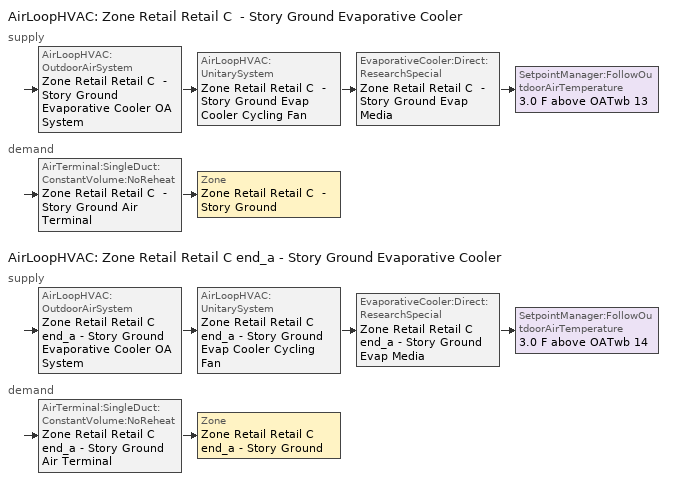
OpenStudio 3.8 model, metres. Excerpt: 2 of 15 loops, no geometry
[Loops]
AirLoopHVAC 'Zone Retail Retail C  - Story Ground Evaporative Cooler'
 supply: AirLoopHVAC:OutdoorAirSystem 'Zone Retail Retail C  - Story Ground Evaporative Cooler OA System' > AirLoopHVAC:UnitarySystem 'Zone Retail Retail C  - Story Ground Evap Cooler Cycling Fan' > EvaporativeCooler:Direct:ResearchSpecial 'Zone Retail Retail C  - Story Ground Evap Media' > SetpointManager:FollowOutdoorAirTemperature '3.0 F above OATwb 13'
 demand: AirTerminal:SingleDuct:ConstantVolume:NoReheat 'Zone Retail Retail C  - Story Ground Air Terminal' > Zone 'Zone Retail Retail C  - Story Ground'
AirLoopHVAC 'Zone Retail Retail C end_a - Story Ground Evaporative Cooler'
 supply: AirLoopHVAC:OutdoorAirSystem 'Zone Retail Retail C end_a - Story Ground Evaporative Cooler OA System' > AirLoopHVAC:UnitarySystem 'Zone Retail Retail C end_a - Story Ground Evap Cooler Cycling Fan' > EvaporativeCooler:Direct:ResearchSpecial 'Zone Retail Retail C end_a - Story Ground Evap Media' > SetpointManager:FollowOutdoorAirTemperature '3.0 F above OATwb 14'
 demand: AirTerminal:SingleDuct:ConstantVolume:NoReheat 'Zone Retail Retail C end_a - Story Ground Air Terminal' > Zone 'Zone Retail Retail C end_a - Story Ground'
[SizingPeriod:DesignDay] Daily Dry-Bulb Temperature Range {deltaC}=11.9; Barometric Pressure {Pa}=96035; Wind Speed {m/s}=4.6; Wind Direction {deg}=250; Rain Indicator=No; Snow Indicator=No; Day of Month=21; Day Type=SummerDesignDay; Daylight Saving Time Indicator=No; Humidity Condition Type=Wetbulb; Dry-Bulb Temperature Range Modifier Type=DefaultMultipliers; Solar Model Indicator=ASHRAETau; ASHRAE Clear Sky Optical Depth for Diffuse Irradiance=2.479
Name | Maximum Dry-Bulb Temperature {C} | Month | Wetbulb or DewPoint at Maximum Dry-Bulb {C} | ASHRAE Clear Sky Optical Depth for Beam Irradiance
Phoenix Deer Valley October .4% Condns DB=>MCWB 1 | 37.2 | 10 | 18.5 | 0.337
Phoenix Deer Valley September .4% Condns DB=>MCWB 1 | 41.1 | 9 | 20.5 | 0.348
[Sizing:Zone] Zone Cooling Design Supply Air Temperature Input Method=SupplyAirTemperature; Zone Cooling Design Supply Air Temperature {C}=12.7778; Zone Cooling Design Supply Air Temperature Difference {deltaC}=11.11; Zone Heating Design Supply Air Temperature Input Method=SupplyAirTemperature; Zone Heating Design Supply Air Temperature {C}=50; Zone Heating Design Supply Air Temperature Difference {deltaC}=11.11; Zone Cooling Design Supply Air Humidity Ratio {kg-H2O/kg-air}=0.0085; Zone Heating Design Supply Air Humidity Ratio {kg-H2O/kg-air}=0.008; Cooling Design Air Flow Method=DesignDay; Heating Design Air Flow Method=DesignDay; Account for Dedicated Outdoor Air System=No; Dedicated Outdoor Air System Control Strategy=NeutralSupplyAir; Dedicated Outdoor Air Low Setpoint Temperature for Design {C}=autosize; Dedicated Outdoor Air High Setpoint Temperature for Design {C}=autosize; Zone Load Sizing Method=Sensible Load Only No Latent Load; Zone Latent Cooling Design Supply Air Humidity Ratio Input Method=HumidityRatioDifference; Zone Cooling Design Supply Air Humidity Ratio Difference {kgWater/kgDryAir}=0.005; Zone Latent Heating Design Supply Air Humidity Ratio Input Method=HumidityRatioDifference; Zone Humidification Design Supply Air Humidity Ratio Difference {kgWater/kgDryAir}=0.005
Zone Retail Retail C end_a - Story Ground; Zone Retail Retail C  - Story Ground
[Zone equipment]
Zone Retail Retail C end_a - Story Ground: Zone Retail Retail C end_a - Story Ground Unit Heater, Zone Retail Retail C end_a - Story Ground Air Terminal
Zone Retail Retail C  - Story Ground: Zone Retail Retail C  - Story Ground Unit Heater, Zone Retail Retail C  - Story Ground Air Terminal
[Fan:ConstantVolume] Availability Schedule=FRAC_OA_MIN_ems_Zone_Retail_Retail_B____Story_Ground_Evaporative_Cooler_OA_Controller; Fan Total Efficiency=0.53625; Pressure Rise {Pa}=49.8178; Motor Efficiency=0.825; Motor In Airstream Fraction=1
Name | Maximum Flow Rate {m3/s}
Zone Retail Retail C  - Story Ground UnitHeater Fan | 0.596145
Zone Retail Retail C end_a - Story Ground UnitHeater Fan | 0.0318565
[Coil:Heating:Gas] Availability Schedule=FRAC_OA_MIN_ems_Zone_Retail_Retail_B____Story_Ground_Evaporative_Cooler_OA_Controller; Gas Burner Efficiency=0.8; On Cycle Parasitic Electric Load {W}=0; Off Cycle Parasitic Gas Load {W}=0
Name | Nominal Capacity {W}
Zone Retail Retail C  - Story Ground UnitHeater Gas Htg Coil 69kBtu/hr 0.8 Thermal Eff | 20812.8
Zone Retail Retail C end_a - Story Ground UnitHeater Gas Htg Coil 4kBtu/hr 0.8 Thermal Eff | 1112.22
[ZoneHVAC:UnitHeater] Availability Schedule=FRAC_OA_MIN_ems_Zone_Retail_Retail_B____Story_Ground_Evaporative_Cooler_OA_Controller; Fan Control Type=OnOff; Maximum Hot Water Flow Rate {m3/s}=autosize; Minimum Hot Water Flow Rate {m3/s}=0; Heating Convergence Tolerance=0.001
Name | Supply Air Fan | Maximum Supply Air Flow Rate {m3/s} | Heating Coil
Zone Retail Retail C  - Story Ground Unit Heater | Zone Retail Retail C  - Story Ground UnitHeater Fan | 0.596145 | Zone Retail Retail C  - Story Ground UnitHeater Gas Htg Coil 69kBtu/hr 0.8 Thermal Eff
Zone Retail Retail C end_a - Story Ground Unit Heater | Zone Retail Retail C end_a - Story Ground UnitHeater Fan | 0.0318565 | Zone Retail Retail C end_a - Story Ground UnitHeater Gas Htg Coil 4kBtu/hr 0.8 Thermal Eff
[AirLoopHVAC] Design Return Air Flow Fraction of Supply Air Flow=1
Name | Availability Schedule | Design Supply Air Flow Rate {m3/s}
Zone Retail Retail C  - Story Ground Evaporative Cooler | Zone Retail Retail C  - Story Ground Evaporative Cooler Availability Sch | 4.147
Zone Retail Retail C end_a - Story Ground Evaporative Cooler | Zone Retail Retail C end_a - Story Ground Evaporative Cooler Availability Sch | 0.292568
[Sizing:System] Type of Load to Size On=Sensible; Central Heating Maximum System Air Flow Ratio=0.3; Preheat Design Temperature {C}=7.22222; Preheat Design Humidity Ratio {kg-H2O/kg-Air}=0.008; Precool Design Temperature {C}=12.7778; Precool Design Humidity Ratio {kg-H2O/kg-Air}=0.008; Central Cooling Design Supply Air Temperature {C}=21.1111; Central Heating Design Supply Air Temperature {C}=12.7778; Sizing Option=Coincident; 100% Outdoor Air in Cooling=No; 100% Outdoor Air in Heating=No; Central Cooling Design Supply Air Humidity Ratio {kg-H2O/kg-Air}=0.0085; Central Heating Design Supply Air Humidity Ratio {kg-H2O/kg-Air}=0.008; Cooling Design Air Flow Method=DesignDay; Heating Design Air Flow Method=DesignDay; System Outdoor Air Method=ZoneSum; Zone Maximum Outdoor Air Fraction=1; Cooling Supply Air Flow Rate Per Floor Area {m3/s-m2}=0.00996765; Cooling Fraction of Autosized Cooling Supply Air Flow Rate=1; Cooling Supply Air Flow Rate Per Unit Cooling Capacity {m3/s-W}=3.94755e-05; Heating Supply Air Flow Rate Per Floor Area {m3/s-m2}=0.00996765; Heating Fraction of Autosized Heating Supply Air Flow Rate=1; Heating Fraction of Autosized Cooling Supply Air Flow Rate=1; Heating Supply Air Flow Rate Per Unit Heating Capacity {m3/s-W}=3.15882e-05; Cooling Design Capacity Method=CoolingDesignCapacity; Cooling Design Capacity Per Floor Area {W/m2}=234.7; Fraction of Autosized Cooling Design Capacity=1; Heating Design Capacity Method=HeatingDesignCapacity; Heating Design Capacity Per Floor Area {W/m2}=157; Fraction of Autosized Heating Design Capacity=1; Central Cooling Capacity Control Method=OnOff; Occupant Diversity=1
Name | Design Outdoor Air Flow Rate {m3/s} | Cooling Design Capacity {W} | Heating Design Capacity {W}
Zone Retail Retail C  - Story Ground Evaporative Cooler | 4.147 | 16687.11 | 6822.44
Zone Retail Retail C end_a - Story Ground Evaporative Cooler | 0.292568 | 943.53 | 364.57
[SetpointManager:FollowOutdoorAirTemperature] Control Variable=Temperature; Reference Temperature Type=OutdoorAirWetBulb; Offset Temperature Difference {deltaC}=1.66667; Maximum Setpoint Temperature {C}=25.5556; Minimum Setpoint Temperature {C}=21.1111
Name | Setpoint Node or NodeList
3.0 F above OATwb 13 | Zone Retail Retail C  - Story Ground Evaporative Cooler Supply Outlet Node
3.0 F above OATwb 14 | Zone Retail Retail C end_a - Story Ground Evaporative Cooler Supply Outlet Node
[EnergyManagementSystem:Sensor] Output Variable or Output Meter=Zone Predicted Sensible Load to Cooling Setpoint Heat Transfer Rate
Name | Output Variable or Output Meter Index Key
Zone_Retail_Retail_C____Story_Ground_Clg_Load_Sensor | Zone Retail Retail C  - Story Ground
Zone_Retail_Retail_C_end_a___Story_Ground_Clg_Load_Sensor | Zone Retail Retail C end_a - Story Ground
[EnergyManagementSystem:Actuator] Actuated Component Type=Schedule:Constant; Actuated Component Control Type=Schedule Value
Name | Actuated Component
Zone_Retail_Back_Space_A_end_b___Story_Ground_Evaporative_Cooler_Availability_Actuator | Zone Retail Back_Space A end_b - Story Ground Evaporative Cooler Availability Sch
Zone_Retail_Back_Space_B____Story_Ground_Evaporative_Cooler_Availability_Actuator | Zone Retail Back_Space B  - Story Ground Evaporative Cooler Availability Sch
Zone_Retail_Back_Space_B_end_b___Story_Ground_Evaporative_Cooler_Availability_Actuator | Zone Retail Back_Space B end_b - Story Ground Evaporative Cooler Availability Sch
Zone_Retail_Back_Space_C____Story_Ground_Evaporative_Cooler_Availability_Actuator | Zone Retail Back_Space C  - Story Ground Evaporative Cooler Availability Sch
Zone_Retail_Back_Space_C_end_b___Story_Ground_Evaporative_Cooler_Availability_Actuator | Zone Retail Back_Space C end_b - Story Ground Evaporative Cooler Availability Sch
Zone_Retail_Point_of_Sale_A____Story_Ground_Evaporative_Cooler_Availability_Actuator | Zone Retail Point_of_Sale A  - Story Ground Evaporative Cooler Availability Sch
Zone_Retail_Point_of_Sale_B____Story_Ground_Evaporative_Cooler_Availability_Actuator | Zone Retail Point_of_Sale B  - Story Ground Evaporative Cooler Availability Sch
Zone_Retail_Point_of_Sale_C____Story_Ground_Evaporative_Cooler_Availability_Actuator | Zone Retail Point_of_Sale C  - Story Ground Evaporative Cooler Availability Sch
Zone_Retail_Retail_A____Story_Ground_Evaporative_Cooler_Availability_Actuator | Zone Retail Retail A  - Story Ground Evaporative Cooler Availability Sch
Zone_Retail_Retail_A_end_a___Story_Ground_Evaporative_Cooler_Availability_Actuator | Zone Retail Retail A end_a - Story Ground Evaporative Cooler Availability Sch
Zone_Retail_Retail_B____Story_Ground_Evaporative_Cooler_Availability_Actuator | Zone Retail Retail B  - Story Ground Evaporative Cooler Availability Sch
Zone_Retail_Retail_B_end_a___Story_Ground_Evaporative_Cooler_Availability_Actuator | Zone Retail Retail B end_a - Story Ground Evaporative Cooler Availability Sch
Zone_Retail_Retail_C____Story_Ground_Evaporative_Cooler_Availability_Actuator | Zone Retail Retail C  - Story Ground Evaporative Cooler Availability Sch
Zone_Retail_Retail_C_end_a___Story_Ground_Evaporative_Cooler_Availability_Actuator | Zone Retail Retail C end_a - Story Ground Evaporative Cooler Availability Sch
sch_fraction_oa_min_ems_Zone_Retail_Retail_C____Story_Ground_Evaporative_Cooler_OA_Controller; sch_fraction_oa_min_ems_Zone_Retail_Retail_A____Story_Ground_Evaporative_Cooler_OA_Controller; sch_fraction_oa_min_ems_Zone_Retail_Retail_B____Story_Ground_Evaporative_Cooler_OA_Controller | FRAC_OA_MIN_ems_Zone_Retail_Retail_B____Story_Ground_Evaporative_Cooler_OA_Controller
sch_fraction_oa_max_ems_Zone_Retail_Retail_C____Story_Ground_Evaporative_Cooler_OA_Controller | FRAC_OA_MAX_ems_Zone_Retail_Retail_C____Story_Ground_Evaporative_Cooler_OA_Controller
sch_fraction_oa_max_ems_Zone_Retail_Retail_A____Story_Ground_Evaporative_Cooler_OA_Controller | FRAC_OA_MAX_ems_Zone_Retail_Retail_A____Story_Ground_Evaporative_Cooler_OA_Controller
sch_fraction_oa_max_ems_Zone_Retail_Retail_B____Story_Ground_Evaporative_Cooler_OA_Controller | FRAC_OA_MAX_ems_Zone_Retail_Retail_B____Story_Ground_Evaporative_Cooler_OA_Controller
[EnergyManagementSystem:Program]
Zone_Retail_Back_Space_A____Story_Ground_Evaporative_Cooler_Availability_Control: IF Zone_Retail_Back_Space_A____Story_Ground_Clg_Load_Sensor < 0.0; SET Zone_Retail_Back_Space_A____Story_Ground_Evaporative_Cooler_Availability_Actuator = 1; ELSE; SET Zone_Retail_Back_Space_A____Story_Ground_Evaporative_Cooler_Availability_Actuator = 0; ENDIF
Zone_Retail_Back_Space_A_end_b___Story_Ground_Evaporative_Cooler_Availability_Control: IF Zone_Retail_Back_Space_A_end_b___Story_Ground_Clg_Load_Sensor < 0.0; SET Zone_Retail_Back_Space_A_end_b___Story_Ground_Evaporative_Cooler_Availability_Actuator = 1; ELSE; SET Zone_Retail_Back_Space_A_end_b___Story_Ground_Evaporative_Cooler_Availability_Actuator = 0; ENDIF
Zone_Retail_Back_Space_B____Story_Ground_Evaporative_Cooler_Availability_Control: IF Zone_Retail_Back_Space_B____Story_Ground_Clg_Load_Sensor < 0.0; SET Zone_Retail_Back_Space_B____Story_Ground_Evaporative_Cooler_Availability_Actuator = 1; ELSE; SET Zone_Retail_Back_Space_B____Story_Ground_Evaporative_Cooler_Availability_Actuator = 0; ENDIF
Zone_Retail_Back_Space_B_end_b___Story_Ground_Evaporative_Cooler_Availability_Control: IF Zone_Retail_Back_Space_B_end_b___Story_Ground_Clg_Load_Sensor < 0.0; SET Zone_Retail_Back_Space_B_end_b___Story_Ground_Evaporative_Cooler_Availability_Actuator = 1; ELSE; SET Zone_Retail_Back_Space_B_end_b___Story_Ground_Evaporative_Cooler_Availability_Actuator = 0; ENDIF
Zone_Retail_Back_Space_C____Story_Ground_Evaporative_Cooler_Availability_Control: IF Zone_Retail_Back_Space_C____Story_Ground_Clg_Load_Sensor < 0.0; SET Zone_Retail_Back_Space_C____Story_Ground_Evaporative_Cooler_Availability_Actuator = 1; ELSE; SET Zone_Retail_Back_Space_C____Story_Ground_Evaporative_Cooler_Availability_Actuator = 0; ENDIF
Zone_Retail_Back_Space_C_end_b___Story_Ground_Evaporative_Cooler_Availability_Control: IF Zone_Retail_Back_Space_C_end_b___Story_Ground_Clg_Load_Sensor < 0.0; SET Zone_Retail_Back_Space_C_end_b___Story_Ground_Evaporative_Cooler_Availability_Actuator = 1; ELSE; SET Zone_Retail_Back_Space_C_end_b___Story_Ground_Evaporative_Cooler_Availability_Actuator = 0; ENDIF
Zone_Retail_Point_of_Sale_A____Story_Ground_Evaporative_Cooler_Availability_Control: IF Zone_Retail_Point_of_Sale_A____Story_Ground_Clg_Load_Sensor < 0.0; SET Zone_Retail_Point_of_Sale_A____Story_Ground_Evaporative_Cooler_Availability_Actuator = 1; ELSE; SET Zone_Retail_Point_of_Sale_A____Story_Ground_Evaporative_Cooler_Availability_Actuator = 0; ENDIF
Zone_Retail_Point_of_Sale_B____Story_Ground_Evaporative_Cooler_Availability_Control: IF Zone_Retail_Point_of_Sale_B____Story_Ground_Clg_Load_Sensor < 0.0; SET Zone_Retail_Point_of_Sale_B____Story_Ground_Evaporative_Cooler_Availability_Actuator = 1; ELSE; SET Zone_Retail_Point_of_Sale_B____Story_Ground_Evaporative_Cooler_Availability_Actuator = 0; ENDIF
Zone_Retail_Point_of_Sale_C____Story_Ground_Evaporative_Cooler_Availability_Control: IF Zone_Retail_Point_of_Sale_C____Story_Ground_Clg_Load_Sensor < 0.0; SET Zone_Retail_Point_of_Sale_C____Story_Ground_Evaporative_Cooler_Availability_Actuator = 1; ELSE; SET Zone_Retail_Point_of_Sale_C____Story_Ground_Evaporative_Cooler_Availability_Actuator = 0; ENDIF
Zone_Retail_Retail_A____Story_Ground_Evaporative_Cooler_Availability_Control: IF Zone_Retail_Retail_A____Story_Ground_Clg_Load_Sensor < 0.0; SET Zone_Retail_Retail_A____Story_Ground_Evaporative_Cooler_Availability_Actuator = 1; ELSE; SET Zone_Retail_Retail_A____Story_Ground_Evaporative_Cooler_Availability_Actuator = 0; ENDIF
Zone_Retail_Retail_A_end_a___Story_Ground_Evaporative_Cooler_Availability_Control: IF Zone_Retail_Retail_A_end_a___Story_Ground_Clg_Load_Sensor < 0.0; SET Zone_Retail_Retail_A_end_a___Story_Ground_Evaporative_Cooler_Availability_Actuator = 1; ELSE; SET Zone_Retail_Retail_A_end_a___Story_Ground_Evaporative_Cooler_Availability_Actuator = 0; ENDIF
Zone_Retail_Retail_B____Story_Ground_Evaporative_Cooler_Availability_Control: IF Zone_Retail_Retail_B____Story_Ground_Clg_Load_Sensor < 0.0; SET Zone_Retail_Retail_B____Story_Ground_Evaporative_Cooler_Availability_Actuator = 1; ELSE; SET Zone_Retail_Retail_B____Story_Ground_Evaporative_Cooler_Availability_Actuator = 0; ENDIF
Zone_Retail_Retail_B_end_a___Story_Ground_Evaporative_Cooler_Availability_Control: IF Zone_Retail_Retail_B_end_a___Story_Ground_Clg_Load_Sensor < 0.0; SET Zone_Retail_Retail_B_end_a___Story_Ground_Evaporative_Cooler_Availability_Actuator = 1; ELSE; SET Zone_Retail_Retail_B_end_a___Story_Ground_Evaporative_Cooler_Availability_Actuator = 0; ENDIF
Zone_Retail_Retail_C____Story_Ground_Evaporative_Cooler_Availability_Control: IF Zone_Retail_Retail_C____Story_Ground_Clg_Load_Sensor < 0.0; SET Zone_Retail_Retail_C____Story_Ground_Evaporative_Cooler_Availability_Actuator = 1; ELSE; SET Zone_Retail_Retail_C____Story_Ground_Evaporative_Cooler_Availability_Actuator = 0; ENDIF
Zone_Retail_Retail_C_end_a___Story_Ground_Evaporative_Cooler_Availability_Control: IF Zone_Retail_Retail_C_end_a___Story_Ground_Clg_Load_Sensor < 0.0; SET Zone_Retail_Retail_C_end_a___Story_Ground_Evaporative_Cooler_Availability_Actuator = 1; ELSE; SET Zone_Retail_Retail_C_end_a___Story_Ground_Evaporative_Cooler_Availability_Actuator = 0; ENDIF
DamperStuckOverride: IF (DayOfYear >= 274) && (DayOfYear < 305); SET sch_fraction_oa_min_ems_Zone_Retail_Retail_C____Story_Ground_Evaporative_Cooler_OA_Controller = 0.0; SET sch_fraction_oa_max_ems_Zone_Retail_Retail_C____Story_Ground_Evaporative_Cooler_OA_Controller = 0.0; ELSE; SET sch_fraction_oa_min_ems_Zone_Retail_Retail_C____Story_Ground_Evaporative_Cooler_OA_Controller = Null; SET sch_fraction_oa_max_ems_Zone_Retail_Retail_C____Story_Ground_Evaporative_Cooler_OA_Controller = Null; ENDIF
DamperStuckOverride_1: IF (DayOfYear >= 274) && (DayOfYear < 305); SET sch_fraction_oa_min_ems_Zone_Retail_Retail_A____Story_Ground_Evaporative_Cooler_OA_Controller = 0.0; SET sch_fraction_oa_max_ems_Zone_Retail_Retail_A____Story_Ground_Evaporative_Cooler_OA_Controller = 0.0; ELSE; SET sch_fraction_oa_min_ems_Zone_Retail_Retail_A____Story_Ground_Evaporative_Cooler_OA_Controller = Null; SET sch_fraction_oa_max_ems_Zone_Retail_Retail_A____Story_Ground_Evaporative_Cooler_OA_Controller = Null; ENDIF
DamperStuckOverride_2: IF (DayOfYear >= 274) && (DayOfYear < 305); SET sch_fraction_oa_min_ems_Zone_Retail_Retail_B____Story_Ground_Evaporative_Cooler_OA_Controller = 0.0; SET sch_fraction_oa_max_ems_Zone_Retail_Retail_B____Story_Ground_Evaporative_Cooler_OA_Controller = 0.0; ELSE; SET sch_fraction_oa_min_ems_Zone_Retail_Retail_B____Story_Ground_Evaporative_Cooler_OA_Controller = Null; SET sch_fraction_oa_max_ems_Zone_Retail_Retail_B____Story_Ground_Evaporative_Cooler_OA_Controller = Null; ENDIF
[EvaporativeCooler:Direct:ResearchSpecial] Availability Schedule=FRAC_OA_MIN_ems_Zone_Retail_Retail_B____Story_Ground_Evaporative_Cooler_OA_Controller; Cooler Design Effectiveness=1; Recirculating Water Pump Power Consumption {W}=0; Drift Loss Fraction=0; Blowdown Concentration Ratio=0; Water Pump Power Sizing Factor {W/(m3/s)}=0.1; Evaporative Operation Minimum Drybulb Temperature=16; Evaporative Operation Maximum Limit Wetbulb Temperature=24; Evaporative Operation Maximum Limit Drybulb Temperature=28
Name | Primary Air Design Flow Rate {m3/s}
Zone Retail Retail C  - Story Ground Evap Media | 4.147
Zone Retail Retail C end_a - Story Ground Evap Media | 0.292568
[Fan:OnOff] Availability Schedule=FRAC_OA_MIN_ems_Zone_Retail_Retail_B____Story_Ground_Evaporative_Cooler_OA_Controller; Motor In Airstream Fraction=1
Name | Fan Total Efficiency | Pressure Rise {Pa} | Maximum Flow Rate {m3/s} | Motor Efficiency | Fan Power Ratio Function of Speed Ratio Curve | Fan Efficiency Ratio Function of Speed Ratio Curve
Zone Retail Retail C  - Story Ground Evap Cooler Supply Fan | 0.5915 | 1110.94 | 4.147 | 0.91 | Fan On Off Power Curve 13 | Fan On Off Efficiency Curve 13
Zone Retail Retail C end_a - Story Ground Evap Cooler Supply Fan | 0.53625 | 622.722 | 0.292568 | 0.825 | Fan On Off Power Curve 14 | Fan On Off Efficiency Curve 14
[Coil:Cooling:DX:SingleSpeed] Availability Schedule=Always Off Discrete; Rated Sensible Heat Ratio=0.800655; Rated Evaporator Fan Power Per Volume Flow Rate 2017 {W/(m3/s)}=773.3; Rated Evaporator Fan Power Per Volume Flow Rate 2023 {W/(m3/s)}=934.4; Total Cooling Capacity Function of Temperature Curve=DOE Ref DX Clg Coil Cool-Cap-fT; Total Cooling Capacity Function of Flow Fraction Curve=DOE Ref DX Clg Coil Cool-CAP-fFlow; Energy Input Ratio Function of Temperature Curve=DOE Ref DX Clg Coil Cool-EIR-fT; Energy Input Ratio Function of Flow Fraction Curve=DOE Ref DX Clg Coil Cool-EIR-fFlow; Part Load Fraction Correlation Curve=DOE Ref DX Clg Coil Cool-PLF-fPLR; Minimum Outdoor Dry-Bulb Temperature for Compressor Operation {C}=-25; Nominal Time for Condensate Removal to Begin {s}=0; Ratio of Initial Moisture Evaporation Rate and Steady State Latent Capacity=0; Maximum Cycling Rate {cycles/hr}=0; Latent Capacity Time Constant {s}=0; Condenser Type=AirCooled; Evaporative Condenser Effectiveness=0.9; Evaporative Condenser Air Flow Rate {m3/s}=autosize; Evaporative Condenser Pump Rated Power Consumption {W}=autosize; Crankcase Heater Capacity {W}=0; Maximum Outdoor Dry-Bulb Temperature for Crankcase Heater Operation {C}=10; Basin Heater Capacity {W/K}=0; Basin Heater Setpoint Temperature {C}=2
Name | Rated Total Cooling Capacity {W} | Rated COP {W/W} | Rated Air Flow Rate {m3/s}
Dummy Always Off DX Coil 13 267kBtu/hr 8.5EER | 68647.6 | 2.96645 | 4.147
Dummy Always Off DX Coil 14 18kBtu/hr 9.7SEER | 4843.04 | 3.14722 | 0.292568
[AirLoopHVAC:UnitarySystem] Control Type=Load; Dehumidification Control Type=None; Fan Placement=BlowThrough; Supply Air Fan Operating Mode Schedule=Always Off Discrete; DX Heating Coil Sizing Ratio=1; Use DOAS DX Cooling Coil=No; DOAS DX Cooling Coil Leaving Minimum Air Temperature {C}=2; Latent Load Control=SensibleOnlyLoadControl; Supply Air Flow Rate Method During Cooling Operation=SupplyAirFlowRate; Supply Air Flow Rate Method During Heating Operation=SupplyAirFlowRate; Supply Air Flow Rate During Heating Operation {m3/s}=Autosize; Supply Air Flow Rate Method When No Cooling or Heating is Required=SupplyAirFlowRate; No Load Supply Air Flow Rate Control Set To Low Speed=Yes; Maximum Supply Air Temperature {C}=40; Maximum Outdoor Dry-Bulb Temperature for Supplemental Heater Operation {C}=21; Ancilliary On-Cycle Electric Power {W}=0; Ancilliary Off-Cycle Electric Power {W}=0
Name | Controlling Zone or Thermostat Location | Supply Fan | Cooling Coil | Supply Air Flow Rate During Cooling Operation {m3/s} | Supply Air Flow Rate When No Cooling or Heating is Required {m3/s}
Zone Retail Retail C  - Story Ground Evap Cooler Cycling Fan | Zone Retail Retail C  - Story Ground | Zone Retail Retail C  - Story Ground Evap Cooler Supply Fan | Dummy Always Off DX Coil 13 267kBtu/hr 8.5EER | 4.147 | 4.147
Zone Retail Retail C end_a - Story Ground Evap Cooler Cycling Fan | Zone Retail Retail C end_a - Story Ground | Zone Retail Retail C end_a - Story Ground Evap Cooler Supply Fan | Dummy Always Off DX Coil 14 18kBtu/hr 9.7SEER | 0.292568 | 0.292568
[Controller:OutdoorAir] Economizer Control Action Type=ModulateFlow; Lockout Type=LockoutWithCompressor; Minimum Limit Type=FixedMinimum; Minimum Fraction of Outdoor Air Schedule=FRAC_OA_MIN_ems_Zone_Retail_Retail_B____Story_Ground_Evaporative_Cooler_OA_Controller; High Humidity Control=No; Heat Recovery Bypass Control Type=BypassWhenWithinEconomizerLimits; Economizer Operation Staging=InterlockedWithMechanicalCooling
Name | Minimum Outdoor Air Flow Rate {m3/s} | Maximum Outdoor Air Flow Rate {m3/s} | Economizer Control Type | Economizer Maximum Limit Dry-Bulb Temperature {C} | Minimum Outdoor Air Schedule | Maximum Fraction of Outdoor Air Schedule | Controller Mechanical Ventilation | Economizer Maximum Limit Enthalpy {J/kg}
Zone Retail Retail C  - Story Ground Evaporative Cooler OA Controller | 0.596145 | 4.147 | FixedDryBulb | 23.8889 | Zone Retail Retail C  - Story Ground Evaporative Cooler Availability Sch | FRAC_OA_MAX_ems_Zone_Retail_Retail_C____Story_Ground_Evaporative_Cooler_OA_Controller | Zone Retail Retail C  - Story Ground Evaporative Cooler Vent Controller
Zone Retail Retail C end_a - Story Ground Evaporative Cooler OA Controller | 0.0318565 | 0.292568 | NoEconomizer | 28 | FRAC_OA_MIN_ems_Zone_Retail_Retail_B____Story_Ground_Evaporative_Cooler_OA_Controller |  | Zone Retail Retail C end_a - Story Ground Evaporative Cooler Vent Controller | 64000
[Controller:MechanicalVentilation] Availability Schedule=FRAC_OA_MIN_ems_Zone_Retail_Retail_B____Story_Ground_Evaporative_Cooler_OA_Controller; System Outdoor Air Method=ZoneSum
Zone Retail Retail C  - Story Ground Evaporative Cooler Vent Controller; Zone Retail Retail C end_a - Story Ground Evaporative Cooler Vent Controller
[AirLoopHVAC:OutdoorAirSystem]
Name | Controller
Zone Retail Retail C  - Story Ground Evaporative Cooler OA System | Zone Retail Retail C  - Story Ground Evaporative Cooler OA Controller
Zone Retail Retail C end_a - Story Ground Evaporative Cooler OA System | Zone Retail Retail C end_a - Story Ground Evaporative Cooler OA Controller
[AirTerminal:SingleDuct:ConstantVolume:NoReheat] Availability Schedule=FRAC_OA_MIN_ems_Zone_Retail_Retail_B____Story_Ground_Evaporative_Cooler_OA_Controller
Name | Maximum Air Flow Rate {m3/s}
Zone Retail Retail C  - Story Ground Air Terminal | 4.147
Zone Retail Retail C end_a - Story Ground Air Terminal | 0.292568
[EnergyManagementSystem:ProgramCallingManager]
EvapCoolerAvailabilityProgramCallingManager: AfterPredictorAfterHVACManagers; Zone_Retail_Back_Space_A____Story_Ground_Evaporative_Cooler_Availability_Control; Zone_Retail_Back_Space_A_end_b___Story_Ground_Evaporative_Cooler_Availability_Control; Zone_Retail_Back_Space_B____Story_Ground_Evaporative_Cooler_Availability_Control; Zone_Retail_Back_Space_B_end_b___Story_Ground_Evaporative_Cooler_Availability_Control; Zone_Retail_Back_Space_C____Story_Ground_Evaporative_Cooler_Availability_Control; Zone_Retail_Back_Space_C_end_b___Story_Ground_Evaporative_Cooler_Availability_Control; Zone_Retail_Point_of_Sale_A____Story_Ground_Evaporative_Cooler_Availability_Control; Zone_Retail_Point_of_Sale_B____Story_Ground_Evaporative_Cooler_Availability_Control; Zone_Retail_Point_of_Sale_C____Story_Ground_Evaporative_Cooler_Availability_Control; Zone_Retail_Retail_A____Story_Ground_Evaporative_Cooler_Availability_Control; Zone_Retail_Retail_A_end_a___Story_Ground_Evaporative_Cooler_Availability_Control; Zone_Retail_Retail_B____Story_Ground_Evaporative_Cooler_Availability_Control; Zone_Retail_Retail_B_end_a___Story_Ground_Evaporative_Cooler_Availability_Control; Zone_Retail_Retail_C____Story_Ground_Evaporative_Cooler_Availability_Control; Zone_Retail_Retail_C_end_a___Story_Ground_Evaporative_Cooler_Availability_Control
DamperStuckOverrideCallMngr: AfterPredictorBeforeHVACManagers; DamperStuckOverride
DamperStuckOverrideCallMngr 1: AfterPredictorBeforeHVACManagers; DamperStuckOverride_1
DamperStuckOverrideCallMngr 2: AfterPredictorBeforeHVACManagers; DamperStuckOverride_2
[AvailabilityManager:NightCycle] Applicability Schedule=FRAC_OA_MIN_ems_Zone_Retail_Retail_B____Story_Ground_Evaporative_Cooler_OA_Controller; Control Type=CycleOnAny; Thermostat Tolerance {deltaC}=1; Cycling Run Time {s}=3600
Availability Manager Night Cycle 1; Availability Manager Night Cycle 2; Availability Manager Night Cycle 3; Availability Manager Night Cycle 4; Availability Manager Night Cycle 5; Availability Manager Night Cycle 6; Availability Manager Night Cycle 7; Availability Manager Night Cycle 8; Availability Manager Night Cycle 9; Availability Manager Night Cycle 10; Availability Manager Night Cycle 11; Availability Manager Night Cycle 12; Availability Manager Night Cycle 13; Availability Manager Night Cycle 14; Availability Manager Night Cycle 15
[Schedule:Constant]
Name | Value
FRAC_OA_MIN_ems_Zone_Retail_Retail_B____Story_Ground_Evaporative_Cooler_OA_Controller; Zone Retail Back_Space A end_b - Story Ground Evaporative Cooler Availability Sch; Zone Retail Back_Space B  - Story Ground Evaporative Cooler Availability Sch; Zone Retail Back_Space B end_b - Story Ground Evaporative Cooler Availability Sch; Zone Retail Back_Space C  - Story Ground Evaporative Cooler Availability Sch; Zone Retail Back_Space C end_b - Story Ground Evaporative Cooler Availability Sch; Zone Retail Point_of_Sale A  - Story Ground Evaporative Cooler Availability Sch; Zone Retail Point_of_Sale B  - Story Ground Evaporative Cooler Availability Sch; Zone Retail Point_of_Sale C  - Story Ground Evaporative Cooler Availability Sch; Zone Retail Retail A  - Story Ground Evaporative Cooler Availability Sch; Zone Retail Retail A end_a - Story Ground Evaporative Cooler Availability Sch; Zone Retail Retail B  - Story Ground Evaporative Cooler Availability Sch; Zone Retail Retail B end_a - Story Ground Evaporative Cooler Availability Sch; Zone Retail Retail C  - Story Ground Evaporative Cooler Availability Sch; Zone Retail Retail C end_a - Story Ground Evaporative Cooler Availability Sch; FRAC_OA_MAX_ems_Zone_Retail_Retail_C____Story_Ground_Evaporative_Cooler_OA_Controller; FRAC_OA_MAX_ems_Zone_Retail_Retail_A____Story_Ground_Evaporative_Cooler_OA_Controller; FRAC_OA_MAX_ems_Zone_Retail_Retail_B____Story_Ground_Evaporative_Cooler_OA_Controller | 1
Always Off Discrete | 0
[Curve:Exponent] Coefficient1 Constant=1; Coefficient2 Constant=0; Coefficient3 Constant=0; Minimum Value of x=0; Maximum Value of x=1
Fan On Off Power Curve 13; Fan On Off Power Curve 14
[Curve:Cubic] Coefficient1 Constant=1; Coefficient2 x=0; Coefficient3 x**2=0; Coefficient4 x**3=0
Name | Minimum Value of x | Maximum Value of x
Fan On Off Efficiency Curve 13; Fan On Off Efficiency Curve 14 | 0 | 1
DOE Ref DX Clg Coil Cool-CAP-fFlow; DOE Ref DX Clg Coil Cool-EIR-fFlow | -100 | 100
[Curve:Biquadratic] Minimum Value of x=-100; Maximum Value of x=100; Minimum Value of y=-100; Maximum Value of y=100
Name | Coefficient1 Constant | Coefficient2 x | Coefficient3 x**2 | Coefficient4 y | Coefficient5 y**2 | Coefficient6 x*y
DOE Ref DX Clg Coil Cool-Cap-fT | 0.971212 | -0.0152755 | 0.00144345 | -0.00039321 | -6.8364e-06 | -0.000290596
DOE Ref DX Clg Coil Cool-EIR-fT | 0.286871 | 0.0239022 | -0.000810648 | 0.0134585 | 0.000338936 | -0.000487004
[Curve:Quadratic]
DOE Ref DX Clg Coil Cool-PLF-fPLR: Coefficient1 Constant=0.909496; Coefficient2 x=0.0986477; Coefficient3 x**2=-0.00819488; Minimum Value of x=0; Maximum Value of x=1
